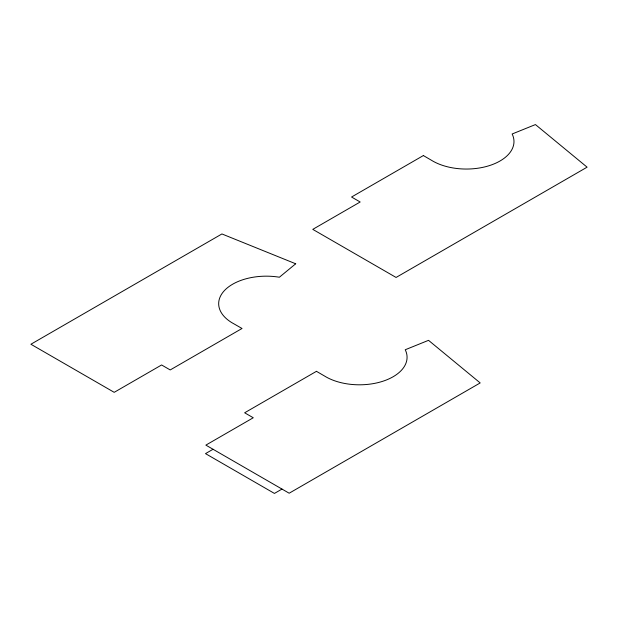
<?xml version="1.0" encoding="UTF-8"?>
<svg xmlns="http://www.w3.org/2000/svg" width="618" height="618" viewBox="0 0 618 618"><rect width="100%" height="100%" fill="white"/><g stroke="black" fill="none" stroke-linecap="round" stroke-linejoin="round"><path stroke-width="0.93" d="M213.048 449.271L205.5 453.62L274.438 493.427L281.986 489.07M295.698 263.778L279.39 277.227A47.632 27.501 0 0 0 224.797 290.182A47.632 27.501 0 0 0 233.928 323.84L242.024 328.482L170.213 369.943L161.599 364.968L114.199 392.33L30.9 344.241L221.924 233.952L295.698 263.778M423.369 155.558L351.557 197.018L360.17 201.993L312.778 229.363L396.076 277.451L587.1 167.169L535.443 124.573L512.144 133.99A47.632 27.501 0 0 1 489.711 165.508A47.632 27.501 0 0 1 431.41 160.24L423.369 155.558M316.455 371.325L244.643 412.785L253.264 417.76L205.864 445.122L289.17 493.218L480.186 382.928L428.529 340.333L405.238 349.749A47.632 27.501 0 0 1 382.805 381.267A47.632 27.501 0 0 1 324.496 375.999L316.455 371.325"/></g></svg>
